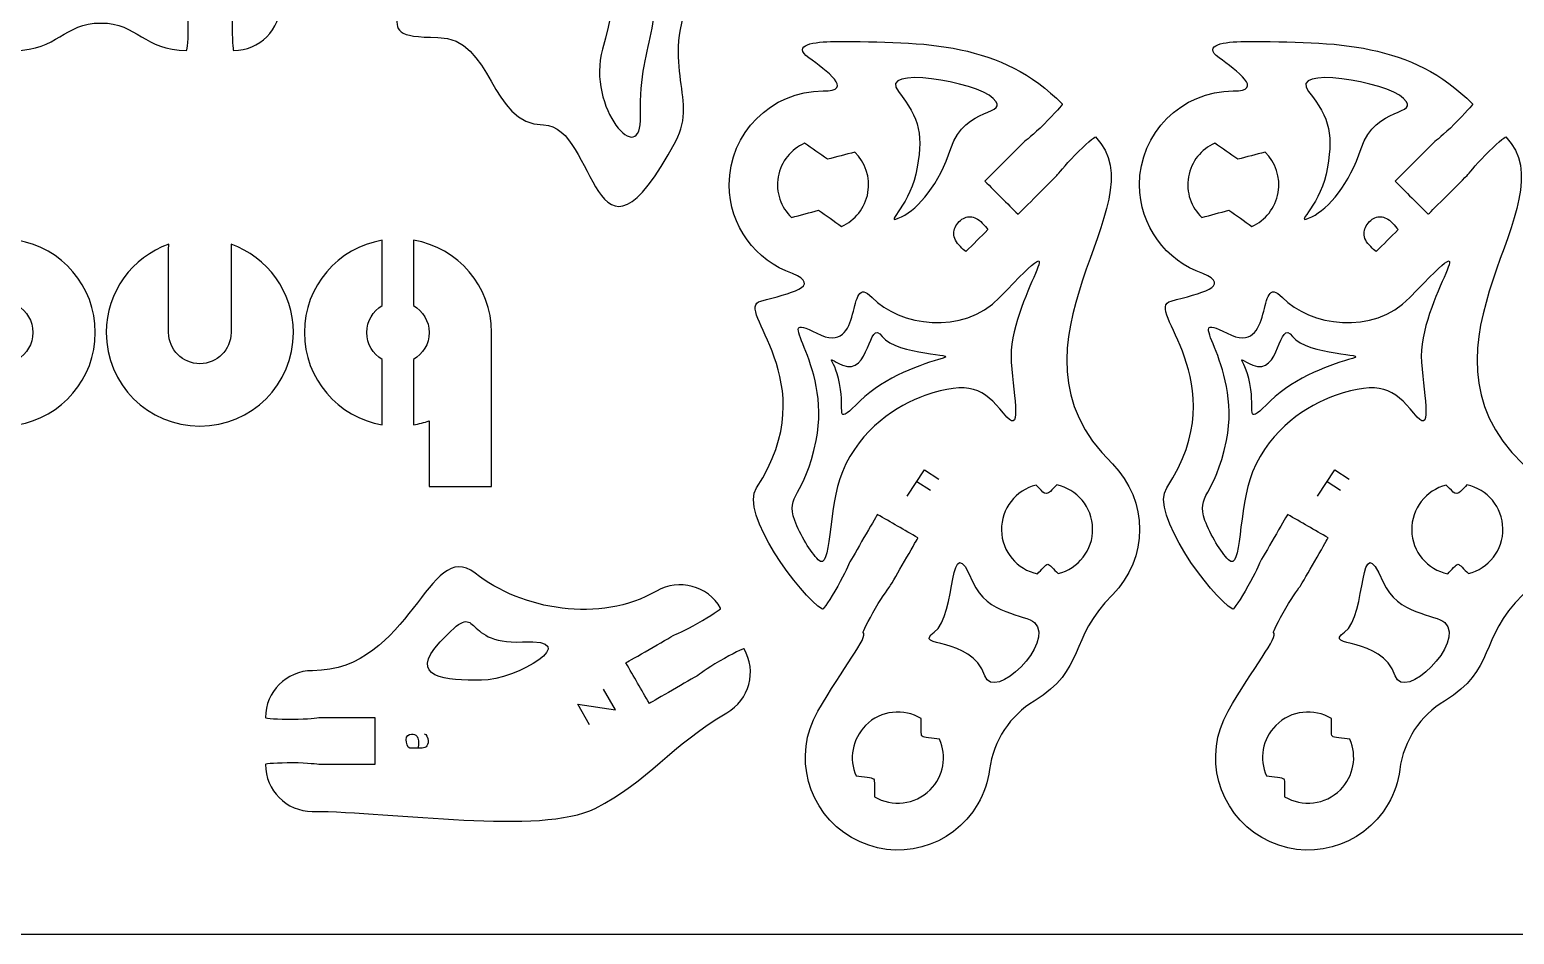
# Model space of a CAD drawing. Extents: x 0 to 300, y 0 to 300.
# Drawn here: x 145.5 to 240.5, y 0 to 57.9 of the extents above; entities that cross this region are included whole.
import ezdxf

# ---------------------------------------------------------------- set-up
doc = ezdxf.new("R2010")
doc.units = 0
doc.header["$MEASUREMENT"] = 0
doc.layers.add('DEFAULT', color=7, linetype='CONTINUOUS')

msp = doc.modelspace()

# ---------------------------------------------------------------- linework, layer by layer
at = {"layer": 'DEFAULT', "color": 250}
for points in [[(201.647, 28.089), (202.757, 29.778), (203.666, 29.18)], [(227.895, 28.089), (229.005, 29.778), (229.914, 29.18)], [(202.268, 29.034), (203.125, 28.471)], [(228.516, 29.034), (229.373, 28.471)], [(181.322, 13.455), (180.564, 14.767), (182.971, 14.408), (182.204, 15.734)]]:
    msp.add_lwpolyline(points, dxfattribs=at)
at = {"layer": 'DEFAULT', "color": 1}
for points, knots in [([(295.05, 0.05), (198.383, 0.05), (101.717, 0.05), (5.05, 0.05), (2.3, 0.05), (0.05, 2.3), (0.05, 5.05), (0.05, 101.717), (0.05, 198.383), (0.05, 295.05), (0.05, 297.8), (2.3, 300.05), (5.05, 300.05), (101.717, 300.05), (198.383, 300.05), (295.05, 300.05), (297.8, 300.05), (300.05, 297.8), (300.05, 295.05), (300.05, 198.383), (300.05, 101.717), (300.05, 5.05), (300.05, 2.3), (297.8, 0.05), (295.05, 0.05)], [0, 0, 0, 0, 822.047, 822.047, 822.047, 823.047, 823.047, 823.047, 1645.094, 1645.094, 1645.094, 1646.094, 1646.094, 1646.094, 2468.141, 2468.141, 2468.141, 2469.141, 2469.141, 2469.141, 3291.188, 3291.188, 3291.188, 3292.188, 3292.188, 3292.188, 3292.188]), ([(161.551, 59.603), (161.551, 57.945), (160.206, 56.604), (158.548, 56.604), (158.496, 56.604), (158.45, 57.388), (158.45, 58.354), (158.45, 59.324), (158.548, 59.931), (158.548, 60.108), (158.548, 61.274), (158.548, 62.441), (158.548, 63.607), (157.549, 63.607), (156.549, 63.607), (155.55, 63.607), (155.55, 62.441), (155.55, 61.274), (155.55, 60.108), (155.55, 59.931), (155.649, 59.324), (155.649, 58.358), (155.649, 57.388), (155.599, 56.604), (155.543, 56.604), (152.795, 56.604), (152.421, 58.361), (150.046, 58.361), (147.672, 58.361), (147.298, 56.604), (144.547, 56.604), (144.494, 56.604), (144.448, 57.388), (144.448, 58.354), (144.448, 59.324), (144.547, 59.931), (144.547, 60.108), (144.547, 61.274), (144.547, 62.441), (144.547, 63.607), (143.547, 63.607), (142.548, 63.607), (141.548, 63.607), (141.548, 62.441), (141.548, 61.274), (141.548, 60.108), (141.548, 59.931), (141.647, 59.324), (141.647, 58.358), (141.647, 57.388), (141.605, 56.604), (141.548, 56.604), (139.89, 56.608), (138.549, 57.949), (138.549, 59.607), (138.549, 69.336), (140.049, 67.107), (140.049, 70.607), (140.049, 74.106), (138.549, 71.873), (138.549, 81.606), (138.549, 83.264), (139.89, 84.604), (141.548, 84.604), (141.605, 84.604), (141.65, 83.821), (141.65, 82.855), (141.65, 81.888), (141.548, 81.281), (141.548, 81.105), (141.548, 79.938), (141.548, 78.772), (141.548, 77.605), (142.549, 77.605), (143.549, 77.605), (144.55, 77.605), (144.55, 78.772), (144.55, 79.938), (144.55, 81.105), (144.55, 81.281), (144.448, 81.888), (144.448, 82.855), (144.448, 83.821), (144.494, 84.604), (144.55, 84.604), (147.298, 84.604), (147.676, 82.851), (150.046, 82.851), (152.421, 82.851), (152.798, 84.604), (155.546, 84.604), (155.603, 84.604), (155.652, 83.821), (155.652, 82.855), (155.652, 81.888), (155.55, 81.281), (155.55, 81.105), (155.55, 79.938), (155.55, 78.772), (155.55, 77.605), (156.551, 77.605), (157.551, 77.605), (158.552, 77.605), (158.552, 78.772), (158.552, 79.938), (158.552, 81.105), (158.552, 81.281), (158.45, 81.888), (158.45, 82.855), (158.45, 83.821), (158.496, 84.604), (158.552, 84.604), (160.21, 84.604), (161.551, 83.264), (161.551, 81.606), (161.551, 71.873), (160.048, 74.106), (160.048, 70.607), (160.048, 67.107), (161.551, 69.333), (161.551, 59.603)], [1, 1, 1, 1, 2, 2, 2, 3, 3, 3, 4, 4, 4, 13.92, 13.92, 13.92, 22.42, 22.42, 22.42, 32.34, 32.34, 32.34, 33.34, 33.34, 33.34, 34.34, 34.34, 34.34, 35.34, 35.34, 35.34, 36.34, 36.34, 36.34, 37.34, 37.34, 37.34, 38.34, 38.34, 38.34, 48.26, 48.26, 48.26, 56.76, 56.76, 56.76, 66.68, 66.68, 66.68, 67.68, 67.68, 67.68, 68.68, 68.68, 68.68, 69.68, 69.68, 69.68, 70.68, 70.68, 70.68, 71.68, 71.68, 71.68, 72.68, 72.68, 72.68, 73.68, 73.68, 73.68, 74.68, 74.68, 74.68, 84.6, 84.6, 84.6, 93.11, 93.11, 93.11, 103.03, 103.03, 103.03, 104.03, 104.03, 104.03, 105.03, 105.03, 105.03, 106.03, 106.03, 106.03, 107.03, 107.03, 107.03, 108.03, 108.03, 108.03, 109.03, 109.03, 109.03, 118.95, 118.95, 118.95, 127.46, 127.46, 127.46, 137.38, 137.38, 137.38, 138.38, 138.38, 138.38, 139.38, 139.38, 139.38, 140.38, 140.38, 140.38, 141.38, 141.38, 141.38, 142.38, 142.38, 142.38, 142.38]), ([(171.191, 71.757), (173.145, 71.306), (175.202, 71.245), (176.874, 71.245), (176.927, 71.245), (176.973, 70.466), (176.973, 69.496), (176.973, 68.529), (176.874, 67.922), (176.874, 67.746), (176.874, 66.579), (176.874, 65.413), (176.874, 64.246), (177.873, 64.246), (178.873, 64.246), (179.873, 64.246), (179.873, 65.413), (179.873, 66.579), (179.873, 67.746), (179.873, 67.922), (179.774, 68.529), (179.774, 69.496), (179.774, 70.466), (179.816, 71.245), (179.873, 71.245), (181.545, 71.245), (183.239, 71.326), (184.286, 71.489), (187.364, 71.968), (188.191, 72.921), (188.191, 71.168), (188.191, 66.709), (189.366, 63.453), (188.191, 61.05), (185.545, 55.646), (188.401, 53.715), (186.835, 50.801), (181.481, 40.84), (181.834, 51.839), (178.373, 51.839), (174.913, 51.839), (175.161, 57.441), (171.611, 57.441), (166.29, 57.441), (171.201, 59.173), (168.555, 64.578), (167.381, 66.98), (168.555, 66.709), (168.555, 71.168), (168.555, 72.925), (168.831, 72.301), (171.191, 71.757)], [1, 1, 1, 1, 2, 2, 2, 3, 3, 3, 4, 4, 4, 13.92, 13.92, 13.92, 22.42, 22.42, 22.42, 32.34, 32.34, 32.34, 33.34, 33.34, 33.34, 34.34, 34.34, 34.34, 35.34, 35.34, 35.34, 36.34, 36.34, 36.34, 37.34, 37.34, 37.34, 38.34, 38.34, 38.34, 39.34, 39.34, 39.34, 40.34, 40.34, 40.34, 41.34, 41.34, 41.34, 42.34, 42.34, 42.34, 43.34, 43.34, 43.34, 43.34]), ([(192.282, 40.572), (190.416, 40.074), (196.53, 35.478), (192.004, 28.62), (190.878, 27.053), (194.794, 21.68), (196.233, 20.851), (196.279, 20.827), (196.71, 21.483), (197.196, 22.319), (197.676, 23.155), (197.895, 23.734), (197.98, 23.885), (198.421, 24.644), (199.733, 26.916), (199.733, 26.916), (200.6, 26.416), (201.466, 25.916), (202.333, 25.416), (202.333, 25.416), (201.021, 23.141), (200.583, 22.386), (200.495, 22.234), (200.1, 21.758), (199.617, 20.922), (199.137, 20.089), (198.787, 19.394), (198.833, 19.352), (199.197, 19.14), (197.496, 17.045), (195.923, 14.318), (194.293, 11.492), (195.263, 7.866), (198.089, 6.236), (200.911, 4.602), (204.538, 5.573), (206.168, 8.398), (206.57, 9.093), (206.813, 9.838), (206.912, 10.589), (207.159, 12.48), (208.249, 14.053), (209.766, 14.974), (213.093, 16.995), (211.914, 18.915), (214.775, 21.776), (217.083, 24.083), (217.083, 27.836), (214.775, 30.144), (206.891, 37.852), (217.929, 46.826), (213.689, 51.07), (213.646, 51.109), (213.064, 50.587), (212.38, 49.903), (211.696, 49.218), (211.336, 48.721), (211.212, 48.597), (210.595, 47.976), (208.736, 46.121), (208.736, 46.121), (208.029, 46.828), (207.322, 47.534), (206.616, 48.241), (206.616, 48.241), (208.471, 50.1), (209.092, 50.718), (209.216, 50.841), (209.717, 51.201), (210.397, 51.885), (211.082, 52.566), (211.604, 53.152), (211.565, 53.19), (207.646, 57.113), (202.968, 57.173), (196.978, 57.173), (195.701, 57.173), (194.233, 56.965), (195.348, 56.136), (196.463, 55.307), (198.301, 54.012), (196.258, 54.012), (192.945, 54.012), (190.257, 51.324), (190.257, 48.012), (190.257, 45.384), (191.958, 43.143), (194.311, 42.336), (196.223, 41.524), (194.145, 41.069), (192.282, 40.572)], [1, 1, 1, 1, 2, 2, 2, 3, 3, 3, 4, 4, 4, 5, 5, 5, 6, 6, 6, 14.507608, 14.507608, 14.507608, 15.507608, 15.507608, 15.507608, 16.507608, 16.507608, 16.507608, 17.507608, 17.507608, 17.507608, 18.507608, 18.507608, 18.507608, 19.507608, 19.507608, 19.507608, 20.507608, 20.507608, 20.507608, 21.507608, 21.507608, 21.507608, 22.507608, 22.507608, 22.507608, 23.507608, 23.507608, 23.507608, 24.507608, 24.507608, 24.507608, 25.507608, 25.507608, 25.507608, 26.507608, 26.507608, 26.507608, 27.507608, 27.507608, 27.507608, 28.507608, 28.507608, 28.507608, 37.007032, 37.007032, 37.007032, 38.007032, 38.007032, 38.007032, 39.007032, 39.007032, 39.007032, 40.007032, 40.007032, 40.007032, 41.007032, 41.007032, 41.007032, 42.007032, 42.007032, 42.007032, 43.007032, 43.007032, 43.007032, 44.007032, 44.007032, 44.007032, 45.007032, 45.007032, 45.007032, 46.007032, 46.007032, 46.007032, 46.007032]), ([(218.531, 40.572), (216.665, 40.074), (222.778, 35.478), (218.252, 28.62), (217.127, 27.053), (221.042, 21.68), (222.482, 20.851), (222.528, 20.827), (222.958, 21.483), (223.445, 22.319), (223.925, 23.155), (224.143, 23.734), (224.228, 23.885), (224.669, 24.644), (225.981, 26.916), (225.981, 26.916), (226.848, 26.416), (227.715, 25.916), (228.581, 25.416), (228.581, 25.416), (227.269, 23.141), (226.832, 22.386), (226.743, 22.234), (226.348, 21.758), (225.865, 20.922), (225.385, 20.089), (225.036, 19.394), (225.082, 19.352), (225.445, 19.14), (223.745, 17.045), (222.171, 14.318), (220.542, 11.492), (221.512, 7.866), (224.337, 6.236), (227.16, 4.602), (230.786, 5.573), (232.416, 8.398), (232.818, 9.093), (233.062, 9.838), (233.16, 10.589), (233.407, 12.48), (234.497, 14.053), (236.014, 14.974), (239.341, 16.995), (238.163, 18.915), (241.024, 21.776), (243.331, 24.083), (243.331, 27.836), (241.024, 30.144), (233.139, 37.852), (244.178, 46.826), (239.937, 51.07), (239.895, 51.109), (239.313, 50.587), (238.628, 49.903), (237.944, 49.218), (237.584, 48.721), (237.461, 48.597), (236.843, 47.976), (234.984, 46.121), (234.984, 46.121), (234.278, 46.828), (233.571, 47.534), (232.864, 48.241), (232.864, 48.241), (234.72, 50.1), (235.341, 50.718), (235.464, 50.841), (235.965, 51.201), (236.646, 51.885), (237.33, 52.566), (237.852, 53.152), (237.814, 53.19), (233.894, 57.113), (229.216, 57.173), (223.226, 57.173), (221.949, 57.173), (220.482, 56.965), (221.596, 56.136), (222.711, 55.307), (224.549, 54.012), (222.507, 54.012), (219.194, 54.012), (216.506, 51.324), (216.506, 48.012), (216.506, 45.384), (218.206, 43.143), (220.559, 42.336), (222.471, 41.524), (220.393, 41.069), (218.531, 40.572)], [1, 1, 1, 1, 2, 2, 2, 3, 3, 3, 4, 4, 4, 5, 5, 5, 6, 6, 6, 14.507608, 14.507608, 14.507608, 15.507608, 15.507608, 15.507608, 16.507608, 16.507608, 16.507608, 17.507608, 17.507608, 17.507608, 18.507608, 18.507608, 18.507608, 19.507608, 19.507608, 19.507608, 20.507608, 20.507608, 20.507608, 21.507608, 21.507608, 21.507608, 22.507608, 22.507608, 22.507608, 23.507608, 23.507608, 23.507608, 24.507608, 24.507608, 24.507608, 25.507608, 25.507608, 25.507608, 26.507608, 26.507608, 26.507608, 27.507608, 27.507608, 27.507608, 28.507608, 28.507608, 28.507608, 37.007032, 37.007032, 37.007032, 38.007032, 38.007032, 38.007032, 39.007032, 39.007032, 39.007032, 40.007032, 40.007032, 40.007032, 41.007032, 41.007032, 41.007032, 42.007032, 42.007032, 42.007032, 43.007032, 43.007032, 43.007032, 44.007032, 44.007032, 44.007032, 45.007032, 45.007032, 45.007032, 46.007032, 46.007032, 46.007032, 46.007032]), ([(199.133, 47.507), (198.957, 46.516), (198.301, 45.736), (197.45, 45.348), (196.958, 45.693), (196.465, 46.037), (195.972, 46.382), (195.395, 46.227), (194.818, 46.071), (194.24, 45.916), (193.563, 46.565), (193.217, 47.528), (193.39, 48.516), (193.563, 49.507), (194.219, 50.291), (195.073, 50.675), (195.563, 50.331), (196.053, 49.986), (196.544, 49.642), (197.126, 49.794), (197.708, 49.947), (198.29, 50.1), (198.957, 49.451), (199.303, 48.495), (199.133, 47.507)], [1, 1, 1, 1, 2, 2, 2, 7.112827, 7.112827, 7.112827, 12.197166, 12.197166, 12.197166, 13.197166, 13.197166, 13.197166, 14.197166, 14.197166, 14.197166, 19.293615, 19.293615, 19.293615, 24.411476, 24.411476, 24.411476, 25.411476, 25.411476, 25.411476, 25.411476]), ([(225.382, 47.507), (225.205, 46.516), (224.549, 45.736), (223.699, 45.348), (223.206, 45.693), (222.713, 46.037), (222.221, 46.382), (221.643, 46.227), (221.066, 46.071), (220.489, 45.916), (219.811, 46.565), (219.466, 47.528), (219.638, 48.516), (219.811, 49.507), (220.467, 50.291), (221.321, 50.675), (221.812, 50.331), (222.302, 49.986), (222.792, 49.642), (223.374, 49.794), (223.956, 49.947), (224.539, 50.1), (225.205, 49.451), (225.551, 48.495), (225.382, 47.507)], [1, 1, 1, 1, 2, 2, 2, 7.112827, 7.112827, 7.112827, 12.197166, 12.197166, 12.197166, 13.197166, 13.197166, 13.197166, 14.197166, 14.197166, 14.197166, 19.293615, 19.293615, 19.293615, 24.411476, 24.411476, 24.411476, 25.411476, 25.411476, 25.411476, 25.411476]), ([(149.699, 38.556), (149.699, 35.592), (147.54, 33.126), (144.711, 32.654), (144.711, 34.047), (144.711, 35.441), (144.711, 36.834), (145.307, 37.176), (145.709, 37.818), (145.706, 38.556), (145.706, 39.296), (145.307, 39.942), (144.711, 40.284), (144.711, 41.677), (144.711, 43.069), (144.711, 44.461), (147.544, 43.985), (149.695, 41.523), (149.699, 38.556)], [0, 0, 0, 0, 1, 1, 1, 12.85, 12.85, 12.85, 13.85, 13.85, 13.85, 14.85, 14.85, 14.85, 26.69, 26.69, 26.69, 27.69, 27.69, 27.69, 27.69]), ([(162.373, 38.556), (162.375, 35.251), (159.694, 32.57), (156.387, 32.569), (153.079, 32.568), (150.397, 35.249), (150.398, 38.555), (150.401, 41.166), (152.063, 43.381), (154.392, 44.205), (154.391, 42.323), (154.39, 40.44), (154.389, 38.557), (154.39, 37.456), (155.282, 36.56), (156.389, 36.56), (157.489, 36.561), (158.383, 37.453), (158.381, 38.556), (158.381, 40.44), (158.382, 42.324), (158.383, 44.207), (160.709, 43.382), (162.375, 41.165), (162.373, 38.556)], [0, 0, 0, 0, 1, 1, 1, 2, 2, 2, 3, 3, 3, 19.010003, 19.010003, 19.010003, 20.010003, 20.010003, 20.010003, 21.010003, 21.010003, 21.010003, 37.029004, 37.029004, 37.029004, 38.029004, 38.029004, 38.029004, 38.029004]), ([(167.063, 38.556), (167.066, 37.818), (167.465, 37.173), (168.061, 36.831), (168.061, 35.438), (168.061, 34.046), (168.061, 32.654), (165.228, 33.13), (163.073, 35.592), (163.073, 38.556), (163.073, 41.523), (165.228, 43.985), (168.061, 44.461), (168.061, 43.069), (168.061, 41.677), (168.061, 40.284), (167.465, 39.939), (167.066, 39.293), (167.063, 38.556)], [0, 0, 0, 0, 1, 1, 1, 12.84, 12.84, 12.84, 13.84, 13.84, 13.84, 14.84, 14.84, 14.84, 26.68, 26.68, 26.68, 27.68, 27.68, 27.68, 27.68]), ([(175.05, 38.556), (175.05, 35.271), (175.05, 31.987), (175.05, 28.703), (173.718, 28.7), (172.387, 28.698), (171.056, 28.696), (171.057, 30.1), (171.059, 31.504), (171.06, 32.908), (170.739, 32.795), (170.404, 32.707), (170.061, 32.65), (170.061, 34.044), (170.061, 35.437), (170.061, 36.831), (170.658, 37.176), (171.06, 37.818), (171.056, 38.556), (171.056, 39.293), (170.658, 39.939), (170.061, 40.284), (170.061, 41.677), (170.061, 43.069), (170.061, 44.461), (172.894, 43.988), (175.053, 41.523), (175.05, 38.556)], [1, 1, 1, 1, 28.93, 28.93, 28.93, 40.250018, 40.250018, 40.250018, 52.190022, 52.190022, 52.190022, 53.190022, 53.190022, 53.190022, 65.040022, 65.040022, 65.040022, 66.040022, 66.040022, 66.040022, 67.040022, 67.040022, 67.040022, 78.880022, 78.880022, 78.880022, 79.880022, 79.880022, 79.880022, 79.880022]), ([(213.509, 26.012), (213.537, 24.626), (212.588, 23.455), (211.301, 23.134), (211.166, 23.267), (211.032, 23.4), (210.898, 23.532), (210.637, 23.797), (210.637, 23.797), (210.355, 23.518), (210.229, 23.383), (210.103, 23.248), (209.978, 23.113), (208.683, 23.391), (207.699, 24.527), (207.677, 25.907), (207.653, 27.293), (208.595, 28.468), (209.886, 28.789), (210.031, 28.643), (210.175, 28.497), (210.32, 28.351), (210.45, 28.224), (210.673, 28.235), (210.807, 28.376), (210.941, 28.52), (211.075, 28.663), (211.209, 28.806), (212.503, 28.528), (213.488, 27.392), (213.509, 26.012)], [1, 1, 1, 1, 2, 2, 2, 3.605148, 3.605148, 3.605148, 4.605148, 4.605148, 4.605148, 6.175944, 6.175944, 6.175944, 7.175944, 7.175944, 7.175944, 8.175944, 8.175944, 8.175944, 9.922512, 9.922512, 9.922512, 10.922512, 10.922512, 10.922512, 12.592243, 12.592243, 12.592243, 13.592243, 13.592243, 13.592243, 13.592243]), ([(239.757, 26.012), (239.786, 24.626), (238.837, 23.455), (237.549, 23.134), (237.415, 23.267), (237.281, 23.4), (237.147, 23.532), (236.886, 23.797), (236.886, 23.797), (236.604, 23.518), (236.478, 23.383), (236.352, 23.248), (236.226, 23.113), (234.931, 23.391), (233.947, 24.527), (233.926, 25.907), (233.901, 27.293), (234.843, 28.468), (236.134, 28.789), (236.279, 28.643), (236.424, 28.497), (236.568, 28.351), (236.699, 28.224), (236.921, 28.235), (237.055, 28.376), (237.189, 28.52), (237.323, 28.663), (237.457, 28.806), (238.752, 28.528), (239.736, 27.392), (239.757, 26.012)], [1, 1, 1, 1, 2, 2, 2, 3.605148, 3.605148, 3.605148, 4.605148, 4.605148, 4.605148, 6.175944, 6.175944, 6.175944, 7.175944, 7.175944, 7.175944, 8.175944, 8.175944, 8.175944, 9.922512, 9.922512, 9.922512, 10.922512, 10.922512, 10.922512, 12.592243, 12.592243, 12.592243, 13.592243, 13.592243, 13.592243, 13.592243]), ([(163.582, 7.918), (161.924, 7.918), (160.583, 9.258), (160.583, 10.916), (160.583, 10.973), (161.367, 11.019), (162.333, 11.019), (163.3, 11.019), (163.91, 10.916), (164.083, 10.916), (165.25, 10.916), (166.416, 10.916), (167.583, 10.916), (167.583, 11.917), (167.583, 12.918), (167.583, 13.918), (166.416, 13.918), (165.25, 13.918), (164.083, 13.918), (163.91, 13.918), (163.3, 13.816), (162.333, 13.816), (161.367, 13.816), (160.583, 13.862), (160.583, 13.918), (160.583, 15.576), (161.924, 16.917), (163.586, 16.917), (169.904, 16.917), (171.005, 25.518), (173.993, 23.161), (176.981, 20.805), (181.986, 19.923), (185.61, 22.015), (187.045, 22.844), (188.88, 22.353), (189.709, 20.917), (189.737, 20.868), (189.081, 20.438), (188.241, 19.954), (187.405, 19.471), (186.83, 19.252), (186.678, 19.168), (185.92, 18.73), (183.645, 17.418), (183.645, 17.418), (184.145, 16.551), (184.646, 15.685), (185.147, 14.818), (185.147, 14.818), (187.419, 16.13), (188.178, 16.568), (188.329, 16.656), (188.806, 17.047), (189.642, 17.531), (190.481, 18.014), (191.18, 18.367), (191.208, 18.317), (192.037, 16.882), (191.547, 15.051), (190.111, 14.222), (186.491, 12.13), (185.13, 9.851), (181.676, 8.108), (178.226, 6.365), (168.74, 7.918), (163.582, 7.918)], [1, 1, 1, 1, 2, 2, 2, 3, 3, 3, 4, 4, 4, 13.92, 13.92, 13.92, 22.43, 22.43, 22.43, 32.35, 32.35, 32.35, 33.35, 33.35, 33.35, 34.35, 34.35, 34.35, 35.35, 35.35, 35.35, 36.35, 36.35, 36.35, 37.35, 37.35, 37.35, 38.35, 38.35, 38.35, 39.35, 39.35, 39.35, 40.35, 40.35, 40.35, 41.35, 41.35, 41.35, 49.862608, 49.862608, 49.862608, 50.862608, 50.862608, 50.862608, 51.862608, 51.862608, 51.862608, 52.862608, 52.862608, 52.862608, 53.862608, 53.862608, 53.862608, 54.862608, 54.862608, 54.862608, 55.862608, 55.862608, 55.862608, 55.862608]), ([(203.109, 9.294), (202.142, 8.328), (200.668, 8.18), (199.546, 8.857), (199.546, 9.109), (199.546, 9.36), (199.546, 9.612), (199.546, 10.039), (199.546, 10.039), (199.08, 10.095), (198.845, 10.127), (198.61, 10.159), (198.375, 10.19), (197.909, 11.256), (198.11, 12.543), (198.985, 13.418), (199.952, 14.385), (201.43, 14.53), (202.545, 13.856), (202.545, 13.608), (202.545, 13.36), (202.545, 13.111), (202.545, 12.677), (202.545, 12.677), (203.014, 12.618), (203.249, 12.588), (203.484, 12.559), (203.719, 12.529), (204.185, 11.46), (203.984, 10.169), (203.109, 9.294)], [1, 1, 1, 1, 2, 2, 2, 4.14, 4.14, 4.14, 5.14, 5.14, 5.14, 7.158143, 7.158143, 7.158143, 8.158143, 8.158143, 8.158143, 9.158143, 9.158143, 9.158143, 11.268143, 11.268143, 11.268143, 12.268143, 12.268143, 12.268143, 14.283707, 14.283707, 14.283707, 15.283707, 15.283707, 15.283707, 15.283707]), ([(229.357, 9.294), (228.391, 8.328), (226.916, 8.18), (225.794, 8.857), (225.794, 9.109), (225.794, 9.36), (225.794, 9.612), (225.794, 10.039), (225.794, 10.039), (225.329, 10.095), (225.094, 10.127), (224.858, 10.159), (224.623, 10.19), (224.158, 11.256), (224.359, 12.543), (225.233, 13.418), (226.2, 14.385), (227.678, 14.53), (228.793, 13.856), (228.793, 13.608), (228.793, 13.36), (228.793, 13.111), (228.793, 12.677), (228.793, 12.677), (229.262, 12.618), (229.497, 12.588), (229.733, 12.559), (229.968, 12.529), (230.433, 11.46), (230.232, 10.169), (229.357, 9.294)], [1, 1, 1, 1, 2, 2, 2, 4.14, 4.14, 4.14, 5.14, 5.14, 5.14, 7.158143, 7.158143, 7.158143, 8.158143, 8.158143, 8.158143, 9.158143, 9.158143, 9.158143, 11.268143, 11.268143, 11.268143, 12.268143, 12.268143, 12.268143, 14.283707, 14.283707, 14.283707, 15.283707, 15.283707, 15.283707, 15.283707])]:
    msp.add_open_spline(points, degree=3, knots=knots, dxfattribs=at)
at = {"layer": 'DEFAULT', "color": 5}
for points, knots in [([(184.58, 52.437), (184.704, 48.872), (181.08, 52.954), (182.159, 56.689), (183.238, 60.424), (183.287, 64.242), (182.267, 66.649), (181.246, 69.057), (181.873, 70.634), (184.345, 64.406), (186.818, 58.178), (184.401, 57.602), (184.58, 52.437)], [0, 0, 0, 0, 1, 1, 1, 2, 2, 2, 3, 3, 3, 4, 4, 4, 4]), ([(197.499, 29.651), (198.65, 32.421), (201.008, 33.899), (202.781, 34.522), (205.615, 35.517), (206.556, 34.942), (207.802, 33.386), (209.047, 31.83), (208.474, 34.279), (208.3, 36.663), (208.009, 40.629), (212.967, 46.433), (207.553, 40.794), (205.199, 38.343), (201.14, 38.994), (199.397, 40.797), (197.654, 42.6), (199.001, 36.909), (195.868, 38.509), (192.736, 40.11), (196.862, 36.757), (195.818, 31.643), (195.071, 27.985), (193.844, 28.189), (194.448, 26.538), (194.79, 25.602), (195.483, 24.492), (195.942, 24.017), (196.814, 23.114), (196.547, 27.361), (197.499, 29.651)], [1, 1, 1, 1, 2, 2, 2, 3, 3, 3, 4, 4, 4, 5, 5, 5, 6, 6, 6, 7, 7, 7, 8, 8, 8, 9, 9, 9, 10, 10, 10, 11, 11, 11, 11]), ([(223.747, 29.651), (224.899, 32.421), (227.256, 33.899), (229.029, 34.522), (231.863, 35.517), (232.805, 34.942), (234.05, 33.386), (235.295, 31.83), (234.723, 34.279), (234.548, 36.663), (234.258, 40.629), (239.216, 46.433), (233.801, 40.794), (231.447, 38.343), (227.389, 38.994), (225.646, 40.797), (223.903, 42.6), (225.249, 36.909), (222.117, 38.509), (218.984, 40.11), (223.111, 36.757), (222.066, 31.643), (221.319, 27.985), (220.093, 28.189), (220.697, 26.538), (221.039, 25.602), (221.732, 24.492), (222.191, 24.017), (223.062, 23.114), (222.795, 27.361), (223.747, 29.651)], [1, 1, 1, 1, 2, 2, 2, 3, 3, 3, 4, 4, 4, 5, 5, 5, 6, 6, 6, 7, 7, 7, 8, 8, 8, 9, 9, 9, 10, 10, 10, 11, 11, 11, 11]), ([(177.031, 18.764), (172.857, 18.54), (174.583, 21.783), (171.767, 18.764), (169.598, 16.437), (172.158, 16.305), (174.399, 16.305), (176.641, 16.305), (181.094, 18.982), (177.031, 18.764)], [0, 0, 0, 0, 1, 1, 1, 2, 2, 2, 3, 3, 3, 3])]:
    msp.add_open_spline(points, degree=3, knots=knots, dxfattribs=at)
at = {"layer": 'DEFAULT', "color": 3}
for points, knots in [([(202.191, 48.68), (202.72, 51.145), (202.451, 52.271), (201.081, 53.972), (199.712, 55.674), (206.084, 54.615), (207.155, 53.536), (208.288, 52.394), (205.332, 53.121), (204.44, 50.34), (203.713, 48.075), (202.354, 46.476), (201.286, 45.965), (199.962, 45.331), (201.727, 46.518), (202.191, 48.68)], [0, 0, 0, 0, 1, 1, 1, 2, 2, 2, 3, 3, 3, 4, 4, 4, 5, 5, 5, 5]), ([(228.44, 48.68), (228.969, 51.145), (228.699, 52.271), (227.33, 53.972), (225.96, 55.674), (232.333, 54.615), (233.404, 53.536), (234.537, 52.394), (231.581, 53.121), (230.688, 50.34), (229.961, 48.075), (228.602, 46.476), (227.534, 45.965), (226.211, 45.331), (227.976, 46.518), (228.44, 48.68)], [0, 0, 0, 0, 1, 1, 1, 2, 2, 2, 3, 3, 3, 4, 4, 4, 5, 5, 5, 5]), ([(197.384, 34.901), (197.594, 33.311), (197.052, 32.628), (198.629, 34.18), (200.207, 35.731), (202.663, 36.561), (203.884, 36.893), (205.104, 37.225), (200.978, 37.059), (200.053, 38.304), (199.127, 39.549), (199.277, 35.726), (197.509, 36.478), (196.14, 37.061), (197.094, 37.101), (197.384, 34.901)], [0, 0, 0, 0, 1, 1, 1, 2, 2, 2, 3, 3, 3, 4, 4, 4, 5, 5, 5, 5]), ([(223.633, 34.901), (223.843, 33.311), (223.301, 32.628), (224.878, 34.18), (226.455, 35.731), (228.912, 36.561), (230.132, 36.893), (231.352, 37.225), (227.227, 37.059), (226.301, 38.304), (225.376, 39.549), (225.526, 35.726), (223.757, 36.478), (222.388, 37.061), (223.342, 37.101), (223.633, 34.901)], [0, 0, 0, 0, 1, 1, 1, 2, 2, 2, 3, 3, 3, 4, 4, 4, 5, 5, 5, 5]), ([(206.611, 16.598), (207.198, 14.855), (211.138, 18.71), (209.794, 20.001), (209.258, 20.516), (206.724, 20.505), (205.851, 22.574), (204.24, 26.393), (204.853, 20.417), (203.38, 19.379), (201.908, 18.341), (205.743, 19.173), (206.611, 16.598)], [0, 0, 0, 0, 1, 1, 1, 2, 2, 2, 3, 3, 3, 4, 4, 4, 4]), ([(232.859, 16.598), (233.447, 14.855), (237.387, 18.71), (236.042, 20.001), (235.506, 20.516), (232.973, 20.505), (232.1, 22.574), (230.489, 26.393), (231.101, 20.417), (229.629, 19.379), (228.156, 18.341), (231.991, 19.173), (232.859, 16.598)], [0, 0, 0, 0, 1, 1, 1, 2, 2, 2, 3, 3, 3, 4, 4, 4, 4])]:
    msp.add_open_spline(points, degree=3, knots=knots, dxfattribs=at)
at = {"layer": 'DEFAULT', "color": 250}
for points, knots in [([(206.807, 45.141), (206.712, 45.27), (206.591, 45.416), (206.445, 45.563), (206.179, 45.828), (205.929, 45.955), (205.687, 45.963), (205.444, 45.974), (205.204, 45.883), (204.973, 45.652), (204.74, 45.419), (204.621, 45.156), (204.623, 44.891), (204.623, 44.624), (204.772, 44.331), (205.049, 44.053), (205.181, 43.922), (205.297, 43.818), (205.401, 43.735), (205.87, 44.204), (206.338, 44.672), (206.807, 45.141)], [0, 0, 0, 0, 1, 1, 1, 2, 2, 2, 3, 3, 3, 4, 4, 4, 5, 5, 5, 6, 6, 6, 11.634227, 11.634227, 11.634227, 11.634227]), ([(233.055, 45.141), (232.96, 45.27), (232.839, 45.416), (232.693, 45.563), (232.428, 45.828), (232.178, 45.955), (231.936, 45.963), (231.692, 45.974), (231.453, 45.883), (231.221, 45.652), (230.988, 45.419), (230.869, 45.156), (230.872, 44.891), (230.872, 44.624), (231.02, 44.331), (231.298, 44.053), (231.429, 43.922), (231.546, 43.818), (231.65, 43.735), (232.118, 44.204), (232.587, 44.672), (233.055, 45.141)], [0, 0, 0, 0, 1, 1, 1, 2, 2, 2, 3, 3, 3, 4, 4, 4, 5, 5, 5, 6, 6, 6, 11.634227, 11.634227, 11.634227, 11.634227]), ([(170.748, 12.872), (170.873, 12.872), (170.997, 12.619), (170.997, 12.436), (170.997, 12.054), (170.797, 11.964), (170.506, 11.964), (170.506, 11.964), (169.913, 11.978), (169.814, 11.96), (169.667, 11.96), (169.583, 12.334), (169.583, 12.502), (169.583, 12.74), (169.75, 12.862), (169.921, 12.862), (170.206, 12.862), (170.461, 12.761), (170.359, 11.964)], [0, 0, 0, 0, 1, 1, 1, 2, 2, 2, 3, 3, 3, 4, 4, 4, 5, 5, 5, 6, 6, 6, 6])]:
    msp.add_open_spline(points, degree=3, knots=knots, dxfattribs=at)

doc.saveas('drawing.dxf')
